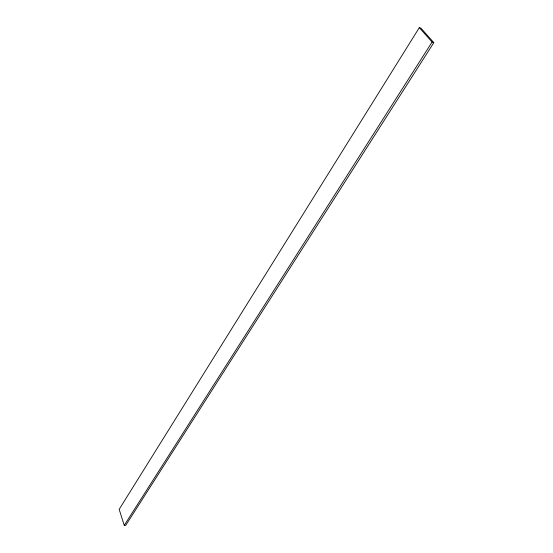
<?xml version="1.0" encoding="UTF-8"?>
<svg xmlns="http://www.w3.org/2000/svg" width="553" height="553" viewBox="0 0 553 553"><rect width="100%" height="100%" fill="white"/><g stroke="black" fill="none" stroke-linecap="round" stroke-linejoin="round"><path stroke-width="0.83" d="M419.312 27.65L119.172 509.341L124.245 525.35L125.745 525.322L433.829 42.65L421.04 28.279L419.312 27.65L432.08 42.028L433.829 42.65M124.245 525.35L432.08 42.028"/></g></svg>
